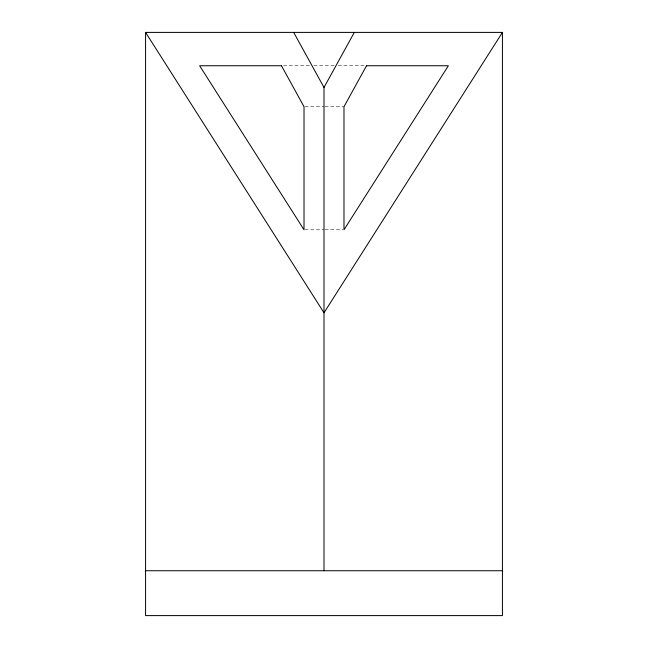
<?xml version="1.0" encoding="UTF-8"?>
<svg xmlns="http://www.w3.org/2000/svg" width="648" height="648" viewBox="0 0 648 648"><rect width="100%" height="100%" fill="white"/><g stroke="black" fill="none" stroke-linecap="round" stroke-linejoin="round"><path stroke-width="0.49" stroke-dasharray="3.24 2.43" d="M283.5 65.748L309.841 65.748M313.875 65.748L334.125 65.748M338.159 65.748L364.5 65.748M305.014 106.685L324 106.685M324.996 106.685L343.983 106.685M305.014 229.781L324 229.781M324.996 229.781L342.986 229.781"/><path stroke-width="0.97" d="M324 570.742L324 87.456L354.318 32.4M366.525 65.748L343.983 106.685L343.983 229.781L448.367 65.748L366.468 65.748M502.427 32.4L324 312.781L145.573 32.4L502.427 32.4L502.427 615.6L145.573 615.6L145.573 32.4M281.532 65.748L199.633 65.748L304.017 229.781L304.017 106.685L281.475 65.748M145.573 570.742L502.427 570.742M293.682 32.4L324 87.456"/></g></svg>
